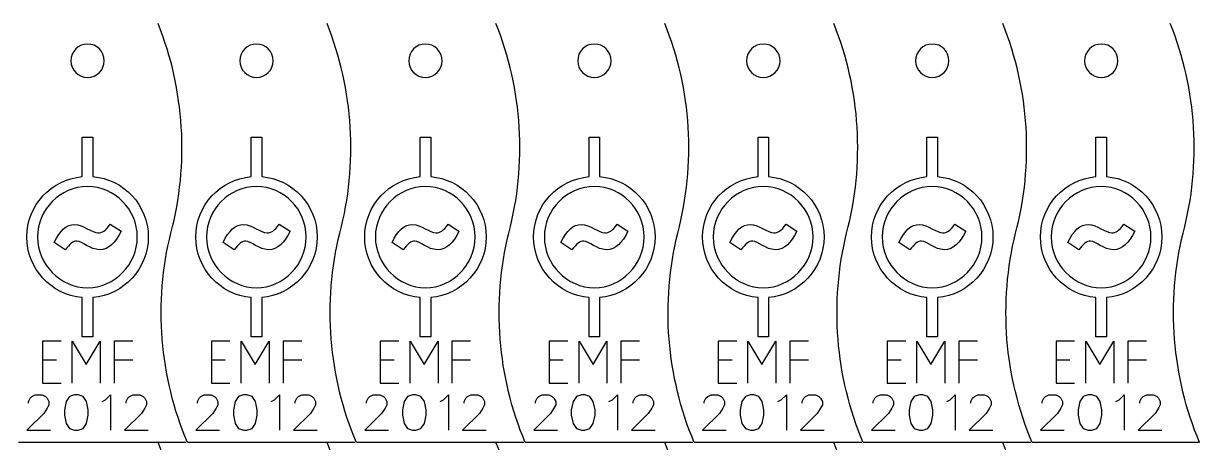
# Model space of a CAD drawing. Header units: millimetres. Extents: x 17 to 566, y -11 to 289.
# Drawn here: x 425.2 to 565.8, y 88.7 to 138.7 of the extents above; entities that cross this region are included whole.
import ezdxf

# ---------------------------------------------------------------- set-up
doc = ezdxf.new("R2010")
doc.units = ezdxf.units.MM
doc.layers.add('cut', color=7, linetype='CONTINUOUS')

msp = doc.modelspace()

# ---------------------------------------------------------------- linework, layer by layer
at = {"layer": 'cut', "color": 7}
for points in [[(434.805291, 134.226617), (434.805291, 134.226617), (434.805291, 134.226617)], [(454.974528, 134.226617), (454.974528, 134.226617), (454.974528, 134.226617)], [(475.143765, 134.226617), (475.143765, 134.226617), (475.143765, 134.226617)], [(495.313002, 134.226617), (495.313002, 134.226617), (495.313002, 134.226617)], [(515.482239, 134.226617), (515.482239, 134.226617), (515.482239, 134.226617)], [(535.651476, 134.226617), (535.651476, 134.226617), (535.651476, 134.226617)], [(555.820713, 134.226617), (555.820713, 134.226617), (555.820713, 134.226617)], [(444.561849, 88.660752), (424.561849, 88.660752)], [(464.731086, 88.660752), (444.731086, 88.660752)], [(484.900323, 88.660752), (464.900323, 88.660752)], [(505.06956, 88.660752), (485.06956, 88.660752)], [(525.238797, 88.660752), (505.238797, 88.660752)], [(545.408033, 88.660752), (525.408034, 88.660752)], [(565.57727, 88.660752), (545.577271, 88.660752)]]:
    msp.add_lwpolyline(points, dxfattribs=at)
at = {"layer": 'cut', "color": 5}
for points in [[(432.183927, 125.104328), (433.440321, 125.104328), (433.440321, 120.389171)], [(432.183927, 120.389171), (432.183927, 125.104328)], [(452.353164, 125.104328), (453.609558, 125.104328), (453.609558, 120.389171)], [(452.353164, 120.389171), (452.353164, 125.104328)], [(472.5224, 125.104328), (473.778794, 125.104328), (473.778794, 120.389171)], [(472.5224, 120.389171), (472.5224, 125.104328)], [(492.691637, 125.104328), (493.948031, 125.104328), (493.948031, 120.389171)], [(492.691637, 120.389171), (492.691637, 125.104328)], [(512.860874, 125.104328), (514.117268, 125.104328), (514.117268, 120.389171)], [(512.860874, 120.389171), (512.860874, 125.104328)], [(533.030111, 125.104328), (534.286505, 125.104328), (534.286505, 120.389171)], [(533.030111, 120.389171), (533.030111, 125.104328)], [(553.199348, 125.104328), (554.455742, 125.104328), (554.455742, 120.389171)], [(553.199348, 120.389171), (553.199348, 125.104328)], [(435.522568, 114.724463), (436.816994, 113.861427)], [(455.691804, 114.724463), (456.986231, 113.861427)], [(475.861041, 114.724463), (477.155468, 113.861427)], [(496.030278, 114.724463), (497.324705, 113.861427)], [(516.199515, 114.724463), (517.493941, 113.861427)], [(536.368752, 114.724463), (537.663178, 113.861427)], [(556.537989, 114.724463), (557.832415, 113.861427)], [(426.837704, 113.186208), (426.837704, 113.186208)], [(430.139173, 111.648043), (428.825999, 112.510853)], [(447.00694, 113.186208), (447.00694, 113.186208)], [(450.30841, 111.648043), (448.995236, 112.510853)], [(467.176177, 113.186208), (467.176177, 113.186208)], [(470.477647, 111.648043), (469.164472, 112.510853)], [(487.345414, 113.186208), (487.345414, 113.186208)], [(490.646884, 111.648043), (489.333709, 112.510853)], [(507.514651, 113.186208), (507.514651, 113.186208)], [(510.816121, 111.648043), (509.502946, 112.510853)], [(527.683888, 113.186208), (527.683888, 113.186208)], [(530.985357, 111.648043), (529.672183, 112.510853)], [(547.853125, 113.186208), (547.853125, 113.186208)], [(551.154594, 111.648043), (549.84142, 112.510853)], [(433.440321, 105.945399), (433.440321, 101.280531), (432.183927, 101.280531), (432.183927, 105.945399)], [(453.609558, 105.945399), (453.609558, 101.280531), (452.353164, 101.280531), (452.353164, 105.945399)], [(473.778794, 105.945399), (473.778794, 101.280531), (472.5224, 101.280531), (472.5224, 105.945399)], [(493.948031, 105.945399), (493.948031, 101.280531), (492.691637, 101.280531), (492.691637, 105.945399)], [(514.117268, 105.945399), (514.117268, 101.280531), (512.860874, 101.280531), (512.860874, 105.945399)], [(534.286505, 105.945399), (534.286505, 101.280531), (533.030111, 101.280531), (533.030111, 105.945399)], [(554.455742, 105.945399), (554.455742, 101.280531), (553.199348, 101.280531), (553.199348, 105.945399)], [(427.419725, 100.748034), (427.419725, 95.748033)], [(429.641945, 100.748034), (427.419725, 100.748034)], [(430.982301, 100.748034), (432.648964, 97.970256)], [(430.982301, 95.748033), (430.982301, 100.748034)], [(432.648964, 97.970256), (434.31563, 100.748034)], [(434.31563, 100.748034), (434.31563, 95.748033)], [(435.982296, 100.748034), (435.982296, 95.748033)], [(438.20452, 100.748034), (435.982296, 100.748034)], [(447.588962, 100.748034), (447.588962, 95.748033)], [(449.811182, 100.748034), (447.588962, 100.748034)], [(451.151538, 100.748034), (452.818201, 97.970256)], [(451.151538, 95.748033), (451.151538, 100.748034)], [(452.818201, 97.970256), (454.484867, 100.748034)], [(454.484867, 100.748034), (454.484867, 95.748033)], [(456.151533, 100.748034), (456.151533, 95.748033)], [(458.373757, 100.748034), (456.151533, 100.748034)], [(467.758199, 100.748034), (467.758199, 95.748033)], [(469.980419, 100.748034), (467.758199, 100.748034)], [(471.320774, 100.748034), (472.987438, 97.970256)], [(471.320774, 95.748033), (471.320774, 100.748034)], [(472.987438, 97.970256), (474.654104, 100.748034)], [(474.654104, 100.748034), (474.654104, 95.748033)], [(476.32077, 100.748034), (476.32077, 95.748033)], [(478.542993, 100.748034), (476.32077, 100.748034)], [(487.927436, 100.748034), (487.927436, 95.748033)], [(490.149656, 100.748034), (487.927436, 100.748034)], [(491.490011, 100.748034), (493.156675, 97.970256)], [(491.490011, 95.748033), (491.490011, 100.748034)], [(493.156675, 97.970256), (494.823341, 100.748034)], [(494.823341, 100.748034), (494.823341, 95.748033)], [(496.490007, 100.748034), (496.490007, 95.748033)], [(498.71223, 100.748034), (496.490007, 100.748034)], [(508.096672, 100.748034), (508.096672, 95.748033)], [(510.318893, 100.748034), (508.096672, 100.748034)], [(511.659248, 100.748034), (513.325912, 97.970256)], [(511.659248, 95.748033), (511.659248, 100.748034)], [(513.325912, 97.970256), (514.992578, 100.748034)], [(514.992578, 100.748034), (514.992578, 95.748033)], [(516.659244, 100.748034), (516.659244, 95.748033)], [(518.881467, 100.748034), (516.659244, 100.748034)], [(528.265909, 100.748034), (528.265909, 95.748033)], [(530.48813, 100.748034), (528.265909, 100.748034)], [(531.828485, 100.748034), (533.495148, 97.970256)], [(531.828485, 95.748033), (531.828485, 100.748034)], [(533.495148, 97.970256), (535.161815, 100.748034)], [(535.161815, 100.748034), (535.161815, 95.748033)], [(536.828481, 100.748034), (536.828481, 95.748033)], [(539.050704, 100.748034), (536.828481, 100.748034)], [(548.435146, 100.748034), (548.435146, 95.748033)], [(550.657367, 100.748034), (548.435146, 100.748034)], [(551.997722, 100.748034), (553.664385, 97.970256)], [(551.997722, 95.748033), (551.997722, 100.748034)], [(553.664385, 97.970256), (555.331051, 100.748034)], [(555.331051, 100.748034), (555.331051, 95.748033)], [(556.997718, 100.748034), (556.997718, 95.748033)], [(559.219941, 100.748034), (556.997718, 100.748034)], [(427.419725, 98.52581), (429.086388, 98.52581)], [(435.982296, 98.52581), (438.20452, 98.52581)], [(447.588962, 98.52581), (449.255625, 98.52581)], [(456.151533, 98.52581), (458.373757, 98.52581)], [(467.758199, 98.52581), (469.424862, 98.52581)], [(476.32077, 98.52581), (478.542993, 98.52581)], [(487.927436, 98.52581), (489.594099, 98.52581)], [(496.490007, 98.52581), (498.71223, 98.52581)], [(508.096672, 98.52581), (509.763336, 98.52581)], [(516.659244, 98.52581), (518.881467, 98.52581)], [(528.265909, 98.52581), (529.932573, 98.52581)], [(536.828481, 98.52581), (539.050704, 98.52581)], [(548.435146, 98.52581), (550.10181, 98.52581)], [(556.997718, 98.52581), (559.219941, 98.52581)], [(427.419725, 95.748033), (429.641945, 95.748033)], [(447.588962, 95.748033), (449.811182, 95.748033)], [(467.758199, 95.748033), (469.980419, 95.748033)], [(487.927436, 95.748033), (490.149656, 95.748033)], [(508.096672, 95.748033), (510.318893, 95.748033)], [(528.265909, 95.748033), (530.48813, 95.748033)], [(548.435146, 95.748033), (550.657367, 95.748033)], [(426.170708, 94.155077), (426.574749, 94.357098)], [(426.574749, 94.357098), (427.38283, 94.357098)], [(427.38283, 94.357098), (427.786871, 94.155077)], [(431.27172, 94.357098), (430.665659, 94.155077)], [(431.67576, 94.357098), (431.27172, 94.357098)], [(432.281818, 94.155077), (431.67576, 94.357098)], [(434.958586, 93.751037), (435.564647, 94.357098)], [(435.564647, 94.357098), (435.564647, 90.114648)], [(437.837374, 94.155077), (438.241415, 94.357098)], [(438.241415, 94.357098), (439.049496, 94.357098)], [(439.049496, 94.357098), (439.453536, 94.155077)], [(446.339945, 94.155077), (446.743986, 94.357098)], [(446.743986, 94.357098), (447.552067, 94.357098)], [(447.552067, 94.357098), (447.956107, 94.155077)], [(451.440956, 94.357098), (450.834895, 94.155077)], [(451.844997, 94.357098), (451.440956, 94.357098)], [(452.451055, 94.155077), (451.844997, 94.357098)], [(455.127823, 93.751037), (455.733884, 94.357098)], [(455.733884, 94.357098), (455.733884, 90.114648)], [(458.006611, 94.155077), (458.410651, 94.357098)], [(458.410651, 94.357098), (459.218733, 94.357098)], [(459.218733, 94.357098), (459.622773, 94.155077)], [(466.509182, 94.155077), (466.913222, 94.357098)], [(466.913222, 94.357098), (467.721304, 94.357098)], [(467.721304, 94.357098), (468.125344, 94.155077)], [(471.610193, 94.357098), (471.004132, 94.155077)], [(472.014234, 94.357098), (471.610193, 94.357098)], [(472.620292, 94.155077), (472.014234, 94.357098)], [(475.29706, 93.751037), (475.903121, 94.357098)], [(475.903121, 94.357098), (475.903121, 90.114648)], [(478.175848, 94.155077), (478.579888, 94.357098)], [(478.579888, 94.357098), (479.38797, 94.357098)], [(479.38797, 94.357098), (479.79201, 94.155077)], [(486.678419, 94.155077), (487.082459, 94.357098)], [(487.082459, 94.357098), (487.890541, 94.357098)], [(487.890541, 94.357098), (488.294581, 94.155077)], [(491.77943, 94.357098), (491.173369, 94.155077)], [(492.183471, 94.357098), (491.77943, 94.357098)], [(492.789529, 94.155077), (492.183471, 94.357098)], [(495.466297, 93.751037), (496.072358, 94.357098)], [(496.072358, 94.357098), (496.072358, 90.114648)], [(498.345085, 94.155077), (498.749125, 94.357098)], [(498.749125, 94.357098), (499.557207, 94.357098)], [(499.557207, 94.357098), (499.961247, 94.155077)], [(506.847656, 94.155077), (507.251696, 94.357098)], [(507.251696, 94.357098), (508.059777, 94.357098)], [(508.059777, 94.357098), (508.463818, 94.155077)], [(511.948667, 94.357098), (511.342606, 94.155077)], [(512.352708, 94.357098), (511.948667, 94.357098)], [(512.958766, 94.155077), (512.352708, 94.357098)], [(515.635534, 93.751037), (516.241594, 94.357098)], [(516.241594, 94.357098), (516.241594, 90.114648)], [(518.514322, 94.155077), (518.918362, 94.357098)], [(518.918362, 94.357098), (519.726443, 94.357098)], [(519.726443, 94.357098), (520.130484, 94.155077)], [(527.016893, 94.155077), (527.420933, 94.357098)], [(527.420933, 94.357098), (528.229014, 94.357098)], [(528.229014, 94.357098), (528.633055, 94.155077)], [(532.117904, 94.357098), (531.511843, 94.155077)], [(532.521945, 94.357098), (532.117904, 94.357098)], [(533.128003, 94.155077), (532.521945, 94.357098)], [(535.80477, 93.751037), (536.410831, 94.357098)], [(536.410831, 94.357098), (536.410831, 90.114648)], [(538.683558, 94.155077), (539.087599, 94.357098)], [(539.087599, 94.357098), (539.89568, 94.357098)], [(539.89568, 94.357098), (540.299721, 94.155077)], [(547.186129, 94.155077), (547.59017, 94.357098)], [(547.59017, 94.357098), (548.398251, 94.357098)], [(548.398251, 94.357098), (548.802292, 94.155077)], [(552.287141, 94.357098), (551.68108, 94.155077)], [(552.691181, 94.357098), (552.287141, 94.357098)], [(553.29724, 94.155077), (552.691181, 94.357098)], [(555.974007, 93.751037), (556.580068, 94.357098)], [(556.580068, 94.357098), (556.580068, 90.114648)], [(558.852795, 94.155077), (559.256836, 94.357098)], [(559.256836, 94.357098), (560.064917, 94.357098)], [(560.064917, 94.357098), (560.468958, 94.155077)], [(425.766667, 93.549016), (425.968688, 93.953057)], [(425.766667, 93.346996), (425.766667, 93.549016)], [(425.968688, 93.953057), (426.170708, 94.155077)], [(427.786871, 94.155077), (427.988891, 93.953057)], [(427.988891, 93.953057), (428.190911, 93.549016)], [(428.190911, 93.144976), (427.988891, 92.740935)], [(428.190911, 93.549016), (428.190911, 93.144976)], [(430.261618, 93.549016), (430.059598, 92.538915)], [(430.665659, 94.155077), (430.261618, 93.549016)], [(432.685859, 93.549016), (432.281818, 94.155077)], [(432.887879, 92.538915), (432.685859, 93.549016)], [(434.554545, 93.549016), (434.958586, 93.751037)], [(437.433333, 93.549016), (437.635354, 93.953057)], [(437.433333, 93.346996), (437.433333, 93.549016)], [(437.635354, 93.953057), (437.837374, 94.155077)], [(439.453536, 94.155077), (439.655557, 93.953057)], [(439.655557, 93.953057), (439.857577, 93.549016)], [(439.857577, 93.144976), (439.655557, 92.740935)], [(439.857577, 93.549016), (439.857577, 93.144976)], [(445.935904, 93.549016), (446.137925, 93.953057)], [(445.935904, 93.346996), (445.935904, 93.549016)], [(446.137925, 93.953057), (446.339945, 94.155077)], [(447.956107, 94.155077), (448.158128, 93.953057)], [(448.158128, 93.953057), (448.360148, 93.549016)], [(448.360148, 93.144976), (448.158128, 92.740935)], [(448.360148, 93.549016), (448.360148, 93.144976)], [(450.430855, 93.549016), (450.228835, 92.538915)], [(450.834895, 94.155077), (450.430855, 93.549016)], [(452.855096, 93.549016), (452.451055, 94.155077)], [(453.057116, 92.538915), (452.855096, 93.549016)], [(454.723782, 93.549016), (455.127823, 93.751037)], [(457.60257, 93.549016), (457.804591, 93.953057)], [(457.60257, 93.346996), (457.60257, 93.549016)], [(457.804591, 93.953057), (458.006611, 94.155077)], [(459.622773, 94.155077), (459.824794, 93.953057)], [(459.824794, 93.953057), (460.026814, 93.549016)], [(460.026814, 93.144976), (459.824794, 92.740935)], [(460.026814, 93.549016), (460.026814, 93.144976)], [(466.105141, 93.549016), (466.307162, 93.953057)], [(466.105141, 93.346996), (466.105141, 93.549016)], [(466.307162, 93.953057), (466.509182, 94.155077)], [(468.125344, 94.155077), (468.327365, 93.953057)], [(468.327365, 93.953057), (468.529385, 93.549016)], [(468.529385, 93.144976), (468.327365, 92.740935)], [(468.529385, 93.549016), (468.529385, 93.144976)], [(470.600092, 93.549016), (470.398071, 92.538915)], [(471.004132, 94.155077), (470.600092, 93.549016)], [(473.024333, 93.549016), (472.620292, 94.155077)], [(473.226353, 92.538915), (473.024333, 93.549016)], [(474.893019, 93.549016), (475.29706, 93.751037)], [(477.771807, 93.549016), (477.973827, 93.953057)], [(477.771807, 93.346996), (477.771807, 93.549016)], [(477.973827, 93.953057), (478.175848, 94.155077)], [(479.79201, 94.155077), (479.994031, 93.953057)], [(479.994031, 93.953057), (480.196051, 93.549016)], [(480.196051, 93.144976), (479.994031, 92.740935)], [(480.196051, 93.549016), (480.196051, 93.144976)], [(486.274378, 93.549016), (486.476398, 93.953057)], [(486.274378, 93.346996), (486.274378, 93.549016)], [(486.476398, 93.953057), (486.678419, 94.155077)], [(488.294581, 94.155077), (488.496602, 93.953057)], [(488.496602, 93.953057), (488.698622, 93.549016)], [(488.698622, 93.144976), (488.496602, 92.740935)], [(488.698622, 93.549016), (488.698622, 93.144976)], [(490.769329, 93.549016), (490.567308, 92.538915)], [(491.173369, 94.155077), (490.769329, 93.549016)], [(493.19357, 93.549016), (492.789529, 94.155077)], [(493.39559, 92.538915), (493.19357, 93.549016)], [(495.062256, 93.549016), (495.466297, 93.751037)], [(497.941044, 93.549016), (498.143064, 93.953057)], [(497.941044, 93.346996), (497.941044, 93.549016)], [(498.143064, 93.953057), (498.345085, 94.155077)], [(499.961247, 94.155077), (500.163267, 93.953057)], [(500.163267, 93.953057), (500.365288, 93.549016)], [(500.365288, 93.144976), (500.163267, 92.740935)], [(500.365288, 93.549016), (500.365288, 93.144976)], [(506.443615, 93.549016), (506.645635, 93.953057)], [(506.443615, 93.346996), (506.443615, 93.549016)], [(506.645635, 93.953057), (506.847656, 94.155077)], [(508.463818, 94.155077), (508.665838, 93.953057)], [(508.665838, 93.953057), (508.867859, 93.549016)], [(508.867859, 93.144976), (508.665838, 92.740935)], [(508.867859, 93.549016), (508.867859, 93.144976)], [(510.938566, 93.549016), (510.736545, 92.538915)], [(511.342606, 94.155077), (510.938566, 93.549016)], [(513.362806, 93.549016), (512.958766, 94.155077)], [(513.564827, 92.538915), (513.362806, 93.549016)], [(515.231493, 93.549016), (515.635534, 93.751037)], [(518.110281, 93.549016), (518.312301, 93.953057)], [(518.110281, 93.346996), (518.110281, 93.549016)], [(518.312301, 93.953057), (518.514322, 94.155077)], [(520.130484, 94.155077), (520.332504, 93.953057)], [(520.332504, 93.953057), (520.534525, 93.549016)], [(520.534525, 93.144976), (520.332504, 92.740935)], [(520.534525, 93.549016), (520.534525, 93.144976)], [(526.612852, 93.549016), (526.814872, 93.953057)], [(526.612852, 93.346996), (526.612852, 93.549016)], [(526.814872, 93.953057), (527.016893, 94.155077)], [(528.633055, 94.155077), (528.835075, 93.953057)], [(528.835075, 93.953057), (529.037096, 93.549016)], [(529.037096, 93.144976), (528.835075, 92.740935)], [(529.037096, 93.549016), (529.037096, 93.144976)], [(531.107802, 93.549016), (530.905782, 92.538915)], [(531.511843, 94.155077), (531.107802, 93.549016)], [(533.532043, 93.549016), (533.128003, 94.155077)], [(533.734064, 92.538915), (533.532043, 93.549016)], [(535.40073, 93.549016), (535.80477, 93.751037)], [(538.279518, 93.549016), (538.481538, 93.953057)], [(538.279518, 93.346996), (538.279518, 93.549016)], [(538.481538, 93.953057), (538.683558, 94.155077)], [(540.299721, 94.155077), (540.501741, 93.953057)], [(540.501741, 93.953057), (540.703762, 93.549016)], [(540.703762, 93.144976), (540.501741, 92.740935)], [(540.703762, 93.549016), (540.703762, 93.144976)], [(546.782089, 93.549016), (546.984109, 93.953057)], [(546.782089, 93.346996), (546.782089, 93.549016)], [(546.984109, 93.953057), (547.186129, 94.155077)], [(548.802292, 94.155077), (549.004312, 93.953057)], [(549.004312, 93.953057), (549.206333, 93.549016)], [(549.206333, 93.144976), (549.004312, 92.740935)], [(549.206333, 93.549016), (549.206333, 93.144976)], [(551.277039, 93.549016), (551.075019, 92.538915)], [(551.68108, 94.155077), (551.277039, 93.549016)], [(553.70128, 93.549016), (553.29724, 94.155077)], [(553.903301, 92.538915), (553.70128, 93.549016)], [(555.569967, 93.549016), (555.974007, 93.751037)], [(558.448755, 93.549016), (558.650775, 93.953057)], [(558.448755, 93.346996), (558.448755, 93.549016)], [(558.650775, 93.953057), (558.852795, 94.155077)], [(560.468958, 94.155077), (560.670978, 93.953057)], [(560.670978, 93.953057), (560.872998, 93.549016)], [(560.872998, 93.144976), (560.670978, 92.740935)], [(560.872998, 93.549016), (560.872998, 93.144976)], [(427.58485, 92.134874), (425.564647, 90.114648)], [(427.988891, 92.740935), (427.58485, 92.134874)], [(430.059598, 92.538915), (430.059598, 91.932854)], [(430.059598, 91.932854), (430.261618, 90.922735)], [(432.685859, 90.922735), (432.887879, 91.932854)], [(432.887879, 91.932854), (432.887879, 92.538915)], [(439.251516, 92.134874), (437.231316, 90.114648)], [(439.655557, 92.740935), (439.251516, 92.134874)], [(447.754087, 92.134874), (445.733884, 90.114648)], [(448.158128, 92.740935), (447.754087, 92.134874)], [(450.228835, 92.538915), (450.228835, 91.932854)], [(450.228835, 91.932854), (450.430855, 90.922735)], [(452.855096, 90.922735), (453.057116, 91.932854)], [(453.057116, 91.932854), (453.057116, 92.538915)], [(459.420753, 92.134874), (457.400553, 90.114648)], [(459.824794, 92.740935), (459.420753, 92.134874)], [(467.923324, 92.134874), (465.903121, 90.114648)], [(468.327365, 92.740935), (467.923324, 92.134874)], [(470.398071, 92.538915), (470.398071, 91.932854)], [(470.398071, 91.932854), (470.600092, 90.922735)], [(473.024333, 90.922735), (473.226353, 91.932854)], [(473.226353, 91.932854), (473.226353, 92.538915)], [(479.58999, 92.134874), (477.56979, 90.114648)], [(479.994031, 92.740935), (479.58999, 92.134874)], [(488.092561, 92.134874), (486.072358, 90.114648)], [(488.496602, 92.740935), (488.092561, 92.134874)], [(490.567308, 92.538915), (490.567308, 91.932854)], [(490.567308, 91.932854), (490.769329, 90.922735)], [(493.19357, 90.922735), (493.39559, 91.932854)], [(493.39559, 91.932854), (493.39559, 92.538915)], [(499.759227, 92.134874), (497.739027, 90.114648)], [(500.163267, 92.740935), (499.759227, 92.134874)], [(508.261798, 92.134874), (506.241595, 90.114648)], [(508.665838, 92.740935), (508.261798, 92.134874)], [(510.736545, 92.538915), (510.736545, 91.932854)], [(510.736545, 91.932854), (510.938566, 90.922735)], [(513.362806, 90.922735), (513.564827, 91.932854)], [(513.564827, 91.932854), (513.564827, 92.538915)], [(519.928464, 92.134874), (517.908263, 90.114648)], [(520.332504, 92.740935), (519.928464, 92.134874)], [(528.431035, 92.134874), (526.410832, 90.114648)], [(528.835075, 92.740935), (528.431035, 92.134874)], [(530.905782, 92.538915), (530.905782, 91.932854)], [(530.905782, 91.932854), (531.107802, 90.922735)], [(533.532043, 90.922735), (533.734064, 91.932854)], [(533.734064, 91.932854), (533.734064, 92.538915)], [(540.097701, 92.134874), (538.0775, 90.114648)], [(540.501741, 92.740935), (540.097701, 92.134874)], [(548.600272, 92.134874), (546.580068, 90.114648)], [(549.004312, 92.740935), (548.600272, 92.134874)], [(551.075019, 92.538915), (551.075019, 91.932854)], [(551.075019, 91.932854), (551.277039, 90.922735)], [(553.70128, 90.922735), (553.903301, 91.932854)], [(553.903301, 91.932854), (553.903301, 92.538915)], [(560.266937, 92.134874), (558.246737, 90.114648)], [(560.670978, 92.740935), (560.266937, 92.134874)], [(425.564647, 90.114648), (428.392931, 90.114648)], [(430.261618, 90.922735), (430.665659, 90.316691)], [(430.665659, 90.316691), (431.27172, 90.114648)], [(431.27172, 90.114648), (431.67576, 90.114648)], [(431.67576, 90.114648), (432.281818, 90.316691)], [(432.281818, 90.316691), (432.685859, 90.922735)], [(437.231316, 90.114648), (440.059597, 90.114648)], [(445.733884, 90.114648), (448.562168, 90.114648)], [(450.430855, 90.922735), (450.834895, 90.316691)], [(450.834895, 90.316691), (451.440956, 90.114648)], [(451.440956, 90.114648), (451.844997, 90.114648)], [(451.844997, 90.114648), (452.451055, 90.316691)], [(452.451055, 90.316691), (452.855096, 90.922735)], [(457.400553, 90.114648), (460.228834, 90.114648)], [(465.903121, 90.114648), (468.731405, 90.114648)], [(470.600092, 90.922735), (471.004132, 90.316691)], [(471.004132, 90.316691), (471.610193, 90.114648)], [(471.610193, 90.114648), (472.014234, 90.114648)], [(472.014234, 90.114648), (472.620292, 90.316691)], [(472.620292, 90.316691), (473.024333, 90.922735)], [(477.56979, 90.114648), (480.398071, 90.114648)], [(486.072358, 90.114648), (488.900642, 90.114648)], [(490.769329, 90.922735), (491.173369, 90.316691)], [(491.173369, 90.316691), (491.77943, 90.114648)], [(491.77943, 90.114648), (492.183471, 90.114648)], [(492.183471, 90.114648), (492.789529, 90.316691)], [(492.789529, 90.316691), (493.19357, 90.922735)], [(497.739027, 90.114648), (500.567308, 90.114648)], [(506.241595, 90.114648), (509.069879, 90.114648)], [(510.938566, 90.922735), (511.342606, 90.316691)], [(511.342606, 90.316691), (511.948667, 90.114648)], [(511.948667, 90.114648), (512.352708, 90.114648)], [(512.352708, 90.114648), (512.958766, 90.316691)], [(512.958766, 90.316691), (513.362806, 90.922735)], [(517.908263, 90.114648), (520.736545, 90.114648)], [(526.410832, 90.114648), (529.239116, 90.114648)], [(531.107802, 90.922735), (531.511843, 90.316691)], [(531.511843, 90.316691), (532.117904, 90.114648)], [(532.117904, 90.114648), (532.521945, 90.114648)], [(532.521945, 90.114648), (533.128003, 90.316691)], [(533.128003, 90.316691), (533.532043, 90.922735)], [(538.0775, 90.114648), (540.905782, 90.114648)], [(546.580068, 90.114648), (549.408353, 90.114648)], [(551.277039, 90.922735), (551.68108, 90.316691)], [(551.68108, 90.316691), (552.287141, 90.114648)], [(552.287141, 90.114648), (552.691181, 90.114648)], [(552.691181, 90.114648), (553.29724, 90.316691)], [(553.29724, 90.316691), (553.70128, 90.922735)], [(558.246737, 90.114648), (561.075019, 90.114648)]]:
    msp.add_lwpolyline(points, dxfattribs=at)
at = {"layer": 'cut', "color": 7}
for points in [[(442.759555, 113.660728), (444.949024, 121.868422), (444.404677, 130.780892), (441.231635, 138.660726)], [(462.928792, 113.660728), (465.118261, 121.868422), (464.573914, 130.780892), (461.400872, 138.660726)], [(483.098029, 113.660728), (485.287498, 121.868422), (484.74315, 130.780892), (481.570109, 138.660726)], [(503.267266, 113.660728), (505.456735, 121.868422), (504.912387, 130.780892), (501.739346, 138.660726)], [(523.436503, 113.660728), (525.625972, 121.868422), (525.081624, 130.780892), (521.908583, 138.660726)], [(543.60574, 113.660728), (545.795208, 121.868422), (545.250861, 130.780892), (542.07782, 138.660726)], [(563.605765, 113.660725), (565.795216, 121.868419), (565.250866, 130.780889), (562.077842, 138.660723)], [(432.812122, 136.219786), (431.711326, 136.219786), (430.818953, 135.32741), (430.818953, 134.226617)], [(434.805291, 134.226617), (434.805291, 135.32741), (433.912919, 136.219786), (432.812122, 136.219786)], [(452.981359, 136.219786), (451.880563, 136.219786), (450.98819, 135.32741), (450.98819, 134.226617)], [(454.974528, 134.226617), (454.974528, 135.32741), (454.082156, 136.219786), (452.981359, 136.219786)], [(473.150596, 136.219786), (472.0498, 136.219786), (471.157427, 135.32741), (471.157427, 134.226617)], [(475.143765, 134.226617), (475.143765, 135.32741), (474.251393, 136.219786), (473.150596, 136.219786)], [(493.319833, 136.219786), (492.219036, 136.219786), (491.326664, 135.32741), (491.326664, 134.226617)], [(495.313002, 134.226617), (495.313002, 135.32741), (494.420629, 136.219786), (493.319833, 136.219786)], [(513.48907, 136.219786), (512.388273, 136.219786), (511.495901, 135.32741), (511.495901, 134.226617)], [(515.482239, 134.226617), (515.482239, 135.32741), (514.589866, 136.219786), (513.48907, 136.219786)], [(533.658307, 136.219786), (532.55751, 136.219786), (531.665138, 135.32741), (531.665138, 134.226617)], [(535.651476, 134.226617), (535.651476, 135.32741), (534.759103, 136.219786), (533.658307, 136.219786)], [(553.827544, 136.219786), (552.726747, 136.219786), (551.834375, 135.32741), (551.834375, 134.226617)], [(555.820713, 134.226617), (555.820713, 135.32741), (554.92834, 136.219786), (553.827544, 136.219786)], [(430.818953, 134.226617), (430.818953, 133.125815), (431.711326, 132.233448), (432.812122, 132.233448)], [(432.812122, 132.233448), (433.912919, 132.233448), (434.805291, 133.125815), (434.805291, 134.226617)], [(450.98819, 134.226617), (450.98819, 133.125815), (451.880563, 132.233448), (452.981359, 132.233448)], [(452.981359, 132.233448), (454.082156, 132.233448), (454.974528, 133.125815), (454.974528, 134.226617)], [(471.157427, 134.226617), (471.157427, 133.125815), (472.0498, 132.233448), (473.150596, 132.233448)], [(473.150596, 132.233448), (474.251393, 132.233448), (475.143765, 133.125815), (475.143765, 134.226617)], [(491.326664, 134.226617), (491.326664, 133.125815), (492.219036, 132.233448), (493.319833, 132.233448)], [(493.319833, 132.233448), (494.420629, 132.233448), (495.313002, 133.125815), (495.313002, 134.226617)], [(511.495901, 134.226617), (511.495901, 133.125815), (512.388273, 132.233448), (513.48907, 132.233448)], [(513.48907, 132.233448), (514.589866, 132.233448), (515.482239, 133.125815), (515.482239, 134.226617)], [(531.665138, 134.226617), (531.665138, 133.125815), (532.55751, 132.233448), (533.658307, 132.233448)], [(533.658307, 132.233448), (534.759103, 132.233448), (535.651476, 133.125815), (535.651476, 134.226617)], [(551.834375, 134.226617), (551.834375, 133.125815), (552.726747, 132.233448), (553.827544, 132.233448)], [(553.827544, 132.233448), (554.92834, 132.233448), (555.820713, 133.125815), (555.820713, 134.226617)], [(444.731086, 88.660752), (441.415492, 96.493026), (440.712643, 105.405508), (442.759555, 113.660728)], [(464.900323, 88.660752), (461.584729, 96.493026), (460.88188, 105.405508), (462.928792, 113.660728)], [(485.06956, 88.660752), (481.753966, 96.493026), (481.051116, 105.405508), (483.098029, 113.660728)], [(505.238797, 88.660752), (501.923202, 96.493026), (501.220353, 105.405508), (503.267266, 113.660728)], [(525.408034, 88.660752), (522.092439, 96.493026), (521.38959, 105.405508), (523.436503, 113.660728)], [(545.577271, 88.660752), (542.261676, 96.493026), (541.558827, 105.405508), (543.60574, 113.660728)], [(565.577284, 88.660752), (562.261681, 96.493026), (561.558835, 105.405508), (563.605765, 113.660725)], [(442.759555, 63.660754), (444.949024, 71.868448), (444.404677, 80.780919), (441.231635, 88.660752)], [(462.928792, 63.660754), (465.118261, 71.868448), (464.573914, 80.780919), (461.400872, 88.660752)], [(483.098029, 63.660754), (485.287498, 71.868448), (484.74315, 80.780919), (481.570109, 88.660752)], [(503.267266, 63.660754), (505.456735, 71.868448), (504.912387, 80.780919), (501.739346, 88.660752)], [(523.436503, 63.660754), (525.625972, 71.868448), (525.081624, 80.780919), (521.908583, 88.660752)], [(543.60574, 63.660754), (545.795208, 71.868448), (545.250861, 80.780919), (542.07782, 88.660752)]]:
    msp.add_open_spline(points, degree=3, dxfattribs=at)
at = {"layer": 'cut', "color": 5}
for points in [[(425.562022, 113.186208), (425.562022, 116.975326), (428.469583, 120.070457), (432.183927, 120.389171)], [(433.440321, 120.389171), (437.117276, 120.089084), (440.062222, 116.994066), (440.062222, 113.186208)], [(445.731259, 113.186208), (445.731259, 116.975326), (448.63882, 120.070457), (452.353164, 120.389171)], [(453.609558, 120.389171), (457.286512, 120.089084), (460.231459, 116.994066), (460.231459, 113.186208)], [(465.900496, 113.186208), (465.900496, 116.975326), (468.808057, 120.070457), (472.5224, 120.389171)], [(473.778794, 120.389171), (477.455749, 120.089084), (480.400696, 116.994066), (480.400696, 113.186208)], [(486.069733, 113.186208), (486.069733, 116.975326), (488.977294, 120.070457), (492.691637, 120.389171)], [(493.948031, 120.389171), (497.624986, 120.089084), (500.569933, 116.994066), (500.569933, 113.186208)], [(506.23897, 113.186208), (506.23897, 116.975326), (509.146531, 120.070457), (512.860874, 120.389171)], [(514.117268, 120.389171), (517.794223, 120.089084), (520.73917, 116.994066), (520.73917, 113.186208)], [(526.408207, 113.186208), (526.408207, 116.975326), (529.315767, 120.070457), (533.030111, 120.389171)], [(534.286505, 120.389171), (537.96346, 120.089084), (540.908407, 116.994066), (540.908407, 113.186208)], [(546.577444, 113.186208), (546.577444, 116.975326), (549.485004, 120.070457), (553.199348, 120.389171)], [(554.455742, 120.389171), (558.132697, 120.089084), (561.077643, 116.994066), (561.077643, 113.186208)], [(432.821659, 119.207532), (429.538934, 119.207532), (426.837704, 116.449967), (426.837704, 113.186208)], [(438.749367, 113.186208), (438.749367, 116.449967), (436.066669, 119.207532), (432.821659, 119.207532)], [(452.990895, 119.207532), (449.708171, 119.207532), (447.00694, 116.449967), (447.00694, 113.186208)], [(458.918604, 113.186208), (458.918604, 116.449967), (456.235906, 119.207532), (452.990895, 119.207532)], [(473.160132, 119.207532), (469.877408, 119.207532), (467.176177, 116.449967), (467.176177, 113.186208)], [(479.08784, 113.186208), (479.08784, 116.449967), (476.405143, 119.207532), (473.160132, 119.207532)], [(493.329369, 119.207532), (490.046645, 119.207532), (487.345414, 116.449967), (487.345414, 113.186208)], [(499.257077, 113.186208), (499.257077, 116.449967), (496.57438, 119.207532), (493.329369, 119.207532)], [(513.498606, 119.207532), (510.215882, 119.207532), (507.514651, 116.449967), (507.514651, 113.186208)], [(519.426314, 113.186208), (519.426314, 116.449967), (516.743617, 119.207532), (513.498606, 119.207532)], [(533.667843, 119.207532), (530.385119, 119.207532), (527.683888, 116.449967), (527.683888, 113.186208)], [(539.595551, 113.186208), (539.595551, 116.449967), (536.912854, 119.207532), (533.667843, 119.207532)], [(553.83708, 119.207532), (550.554356, 119.207532), (547.853125, 116.449967), (547.853125, 113.186208)], [(559.764788, 113.186208), (559.764788, 116.449967), (557.082091, 119.207532), (553.83708, 119.207532)], [(428.825999, 112.510853), (429.520189, 114.011513), (430.308007, 114.667987), (431.264766, 114.667987)], [(431.264766, 114.667987), (432.296302, 114.667987), (433.327943, 113.673831), (434.078374, 113.673831)], [(434.078374, 113.673831), (434.52842, 113.673831), (434.960039, 113.898932), (435.522568, 114.724463)], [(448.995236, 112.510853), (449.689426, 114.011513), (450.477244, 114.667987), (451.434002, 114.667987)], [(451.434002, 114.667987), (452.465539, 114.667987), (453.49718, 113.673831), (454.247611, 113.673831)], [(454.247611, 113.673831), (454.697657, 113.673831), (455.129276, 113.898932), (455.691804, 114.724463)], [(469.164472, 112.510853), (469.858663, 114.011513), (470.646481, 114.667987), (471.603239, 114.667987)], [(471.603239, 114.667987), (472.634776, 114.667987), (473.666416, 113.673831), (474.416848, 113.673831)], [(474.416848, 113.673831), (474.866894, 113.673831), (475.298513, 113.898932), (475.861041, 114.724463)], [(489.333709, 112.510853), (490.0279, 114.011513), (490.815717, 114.667987), (491.772476, 114.667987)], [(491.772476, 114.667987), (492.804013, 114.667987), (493.835653, 113.673831), (494.586085, 113.673831)], [(494.586085, 113.673831), (495.036131, 113.673831), (495.46775, 113.898932), (496.030278, 114.724463)], [(509.502946, 112.510853), (510.197137, 114.011513), (510.984954, 114.667987), (511.941713, 114.667987)], [(511.941713, 114.667987), (512.973249, 114.667987), (514.00489, 113.673831), (514.755322, 113.673831)], [(514.755322, 113.673831), (515.205368, 113.673831), (515.636987, 113.898932), (516.199515, 114.724463)], [(529.672183, 112.510853), (530.366374, 114.011513), (531.154191, 114.667987), (532.11095, 114.667987)], [(532.11095, 114.667987), (533.142486, 114.667987), (534.174127, 113.673831), (534.924559, 113.673831)], [(534.924559, 113.673831), (535.374604, 113.673831), (535.806224, 113.898932), (536.368752, 114.724463)], [(549.84142, 112.510853), (550.53561, 114.011513), (551.323428, 114.667987), (552.280187, 114.667987)], [(552.280187, 114.667987), (553.311723, 114.667987), (554.343364, 113.673831), (555.093796, 113.673831)], [(555.093796, 113.673831), (555.543841, 113.673831), (555.975461, 113.898932), (556.537989, 114.724463)], [(432.183927, 105.945399), (428.469583, 106.264341), (425.562022, 109.415722), (425.562022, 113.186208)], [(426.837704, 113.186208), (426.837704, 109.922229), (429.538934, 107.127374), (432.821659, 107.127374)], [(431.545977, 112.698672), (431.095825, 112.698672), (430.664422, 112.341912), (430.139173, 111.648043)], [(434.228463, 111.666811), (433.121616, 111.666811), (432.165179, 112.698672), (431.545977, 112.698672)], [(432.821659, 107.127374), (436.066669, 107.127374), (438.749367, 109.922229), (438.749367, 113.186208)], [(440.062222, 113.186208), (440.062222, 109.415722), (437.117276, 106.245599), (433.440321, 105.945399)], [(436.816994, 113.861427), (436.104058, 112.492113), (435.372696, 111.666811), (434.228463, 111.666811)], [(452.353164, 105.945399), (448.63882, 106.264341), (445.731259, 109.415722), (445.731259, 113.186208)], [(447.00694, 113.186208), (447.00694, 109.922229), (449.708171, 107.127374), (452.990895, 107.127374)], [(451.715214, 112.698672), (451.265061, 112.698672), (450.833659, 112.341912), (450.30841, 111.648043)], [(454.3977, 111.666811), (453.290853, 111.666811), (452.334416, 112.698672), (451.715214, 112.698672)], [(452.990895, 107.127374), (456.235906, 107.127374), (458.918604, 109.922229), (458.918604, 113.186208)], [(460.231459, 113.186208), (460.231459, 109.415722), (457.286512, 106.245599), (453.609558, 105.945399)], [(456.986231, 113.861427), (456.273295, 112.492113), (455.541933, 111.666811), (454.3977, 111.666811)], [(472.5224, 105.945399), (468.808057, 106.264341), (465.900496, 109.415722), (465.900496, 113.186208)], [(467.176177, 113.186208), (467.176177, 109.922229), (469.877408, 107.127374), (473.160132, 107.127374)], [(471.884451, 112.698672), (471.434298, 112.698672), (471.002896, 112.341912), (470.477647, 111.648043)], [(474.566937, 111.666811), (473.460089, 111.666811), (472.503652, 112.698672), (471.884451, 112.698672)], [(473.160132, 107.127374), (476.405143, 107.127374), (479.08784, 109.922229), (479.08784, 113.186208)], [(480.400696, 113.186208), (480.400696, 109.415722), (477.455749, 106.245599), (473.778794, 105.945399)], [(477.155468, 113.861427), (476.442532, 112.492113), (475.71117, 111.666811), (474.566937, 111.666811)], [(492.691637, 105.945399), (488.977294, 106.264341), (486.069733, 109.415722), (486.069733, 113.186208)], [(487.345414, 113.186208), (487.345414, 109.922229), (490.046645, 107.127374), (493.329369, 107.127374)], [(492.053688, 112.698672), (491.603535, 112.698672), (491.172133, 112.341912), (490.646884, 111.648043)], [(494.736174, 111.666811), (493.629326, 111.666811), (492.672889, 112.698672), (492.053688, 112.698672)], [(493.329369, 107.127374), (496.57438, 107.127374), (499.257077, 109.922229), (499.257077, 113.186208)], [(500.569933, 113.186208), (500.569933, 109.415722), (497.624986, 106.245599), (493.948031, 105.945399)], [(497.324705, 113.861427), (496.611769, 112.492113), (495.880407, 111.666811), (494.736174, 111.666811)], [(512.860874, 105.945399), (509.146531, 106.264341), (506.23897, 109.415722), (506.23897, 113.186208)], [(507.514651, 113.186208), (507.514651, 109.922229), (510.215882, 107.127374), (513.498606, 107.127374)], [(512.222925, 112.698672), (511.772772, 112.698672), (511.34137, 112.341912), (510.816121, 111.648043)], [(514.905411, 111.666811), (513.798563, 111.666811), (512.842126, 112.698672), (512.222925, 112.698672)], [(513.498606, 107.127374), (516.743617, 107.127374), (519.426314, 109.922229), (519.426314, 113.186208)], [(520.73917, 113.186208), (520.73917, 109.415722), (517.794223, 106.245599), (514.117268, 105.945399)], [(517.493941, 113.861427), (516.781006, 112.492113), (516.049644, 111.666811), (514.905411, 111.666811)], [(533.030111, 105.945399), (529.315767, 106.264341), (526.408207, 109.415722), (526.408207, 113.186208)], [(527.683888, 113.186208), (527.683888, 109.922229), (530.385119, 107.127374), (533.667843, 107.127374)], [(532.392162, 112.698672), (531.942009, 112.698672), (531.510607, 112.341912), (530.985357, 111.648043)], [(535.074647, 111.666811), (533.9678, 111.666811), (533.011363, 112.698672), (532.392162, 112.698672)], [(533.667843, 107.127374), (536.912854, 107.127374), (539.595551, 109.922229), (539.595551, 113.186208)], [(540.908407, 113.186208), (540.908407, 109.415722), (537.96346, 106.245599), (534.286505, 105.945399)], [(537.663178, 113.861427), (536.950243, 112.492113), (536.218881, 111.666811), (535.074647, 111.666811)], [(553.199348, 105.945399), (549.485004, 106.264341), (546.577444, 109.415722), (546.577444, 113.186208)], [(547.853125, 113.186208), (547.853125, 109.922229), (550.554356, 107.127374), (553.83708, 107.127374)], [(552.561399, 112.698672), (552.111246, 112.698672), (551.679844, 112.341912), (551.154594, 111.648043)], [(555.243884, 111.666811), (554.137037, 111.666811), (553.1806, 112.698672), (552.561399, 112.698672)], [(553.83708, 107.127374), (557.082091, 107.127374), (559.764788, 109.922229), (559.764788, 113.186208)], [(561.077643, 113.186208), (561.077643, 109.415722), (558.132697, 106.245599), (554.455742, 105.945399)], [(557.832415, 113.861427), (557.11948, 112.492113), (556.388118, 111.666811), (555.243884, 111.666811)]]:
    msp.add_open_spline(points, degree=3, dxfattribs=at)

doc.saveas('drawing.dxf')
